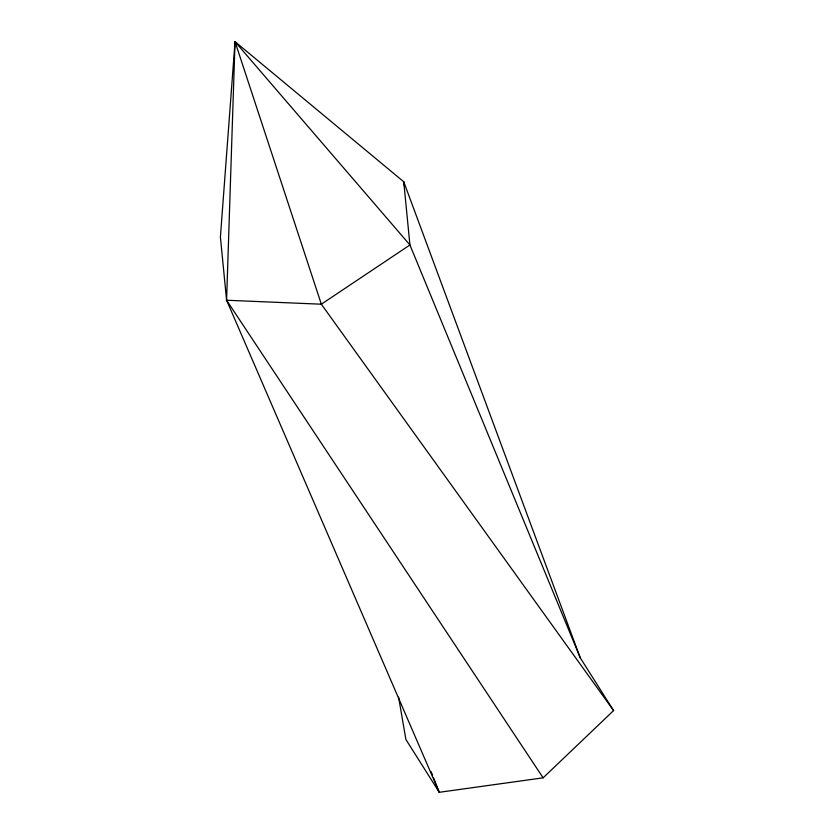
<?xml version="1.0" encoding="UTF-8"?>
<svg xmlns="http://www.w3.org/2000/svg" width="834" height="834" viewBox="0 0 834 834"><rect width="100%" height="100%" fill="white"/><g stroke="black" fill="none" stroke-linecap="round" stroke-linejoin="round"><path stroke-width="1.25" d="M433.534 777.757L439.268 792.3L226.587 300.24L235.042 41.7L403.75 181.781L580.235 657.797L613.595 710.578L543.111 777.83L439.268 792.3L405.908 739.518L398.6 697.193M580.235 657.797L409.921 244.967L235.042 41.7L220.405 237.054L226.587 300.24L543.111 777.83M226.587 300.24L321.34 304.202L409.921 244.967L403.75 181.781L404.323 185.638M613.595 710.578L321.34 304.202L235.042 41.7M431.147 771.69L432.575 775.328"/></g></svg>
